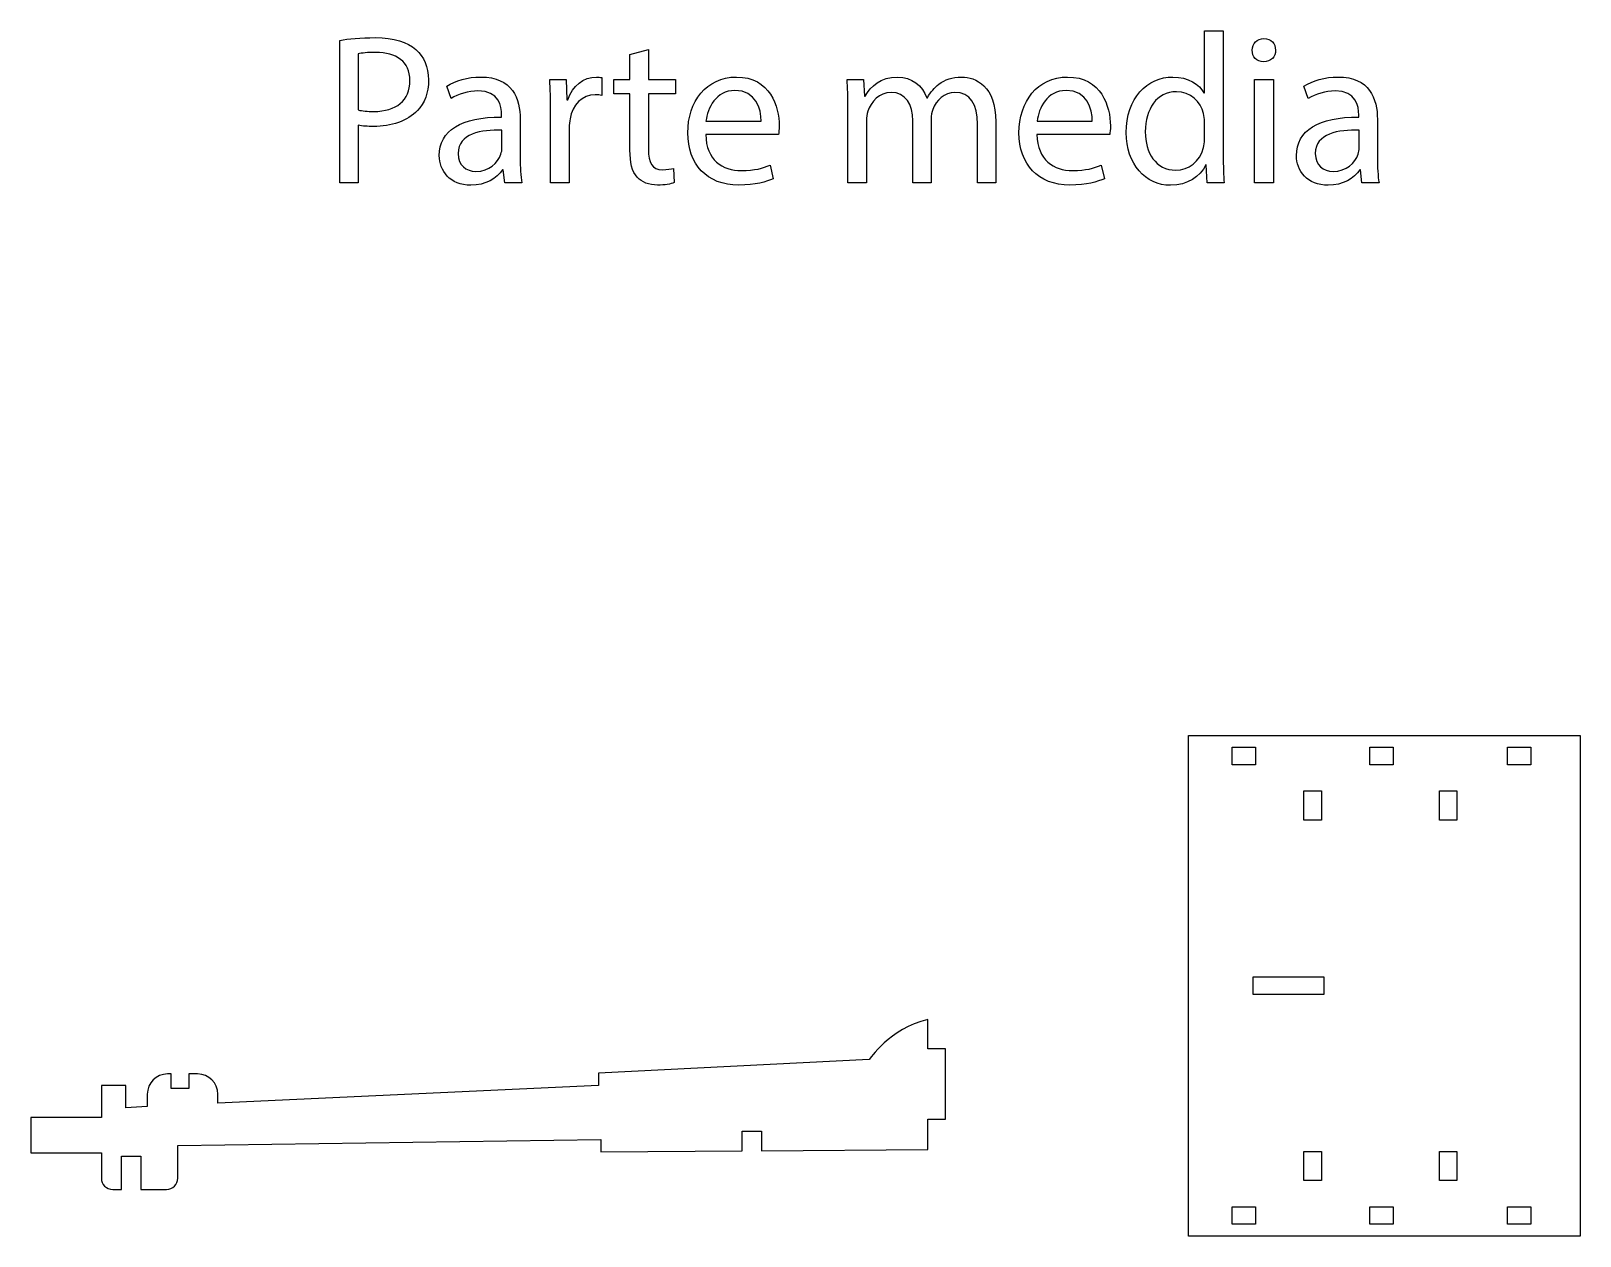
# Model space of a CAD drawing. Header units: centimetres. Extents: x -66 to 291, y -51 to 5.
# Drawn here: x -31.51 to -5.09, y -17.59 to 2.96 of the extents above; entities that cross this region are included whole.
import ezdxf

# ---------------------------------------------------------------- set-up
doc = ezdxf.new("R2010")
doc.units = ezdxf.units.CM
doc.header["$MEASUREMENT"] = 0
doc.layers.add('Capa 1', color=7, linetype='Continuous')

msp = doc.modelspace()

# ---------------------------------------------------------------- linework, layer by layer
at = {"layer": 'Capa 1', "color": 250}
for points, knots in [([(-11.49761, 2.95966), (-11.49761, 2.95966), (-11.49761, 1.9045), (-11.49761, 1.9045), (-11.49761, 1.9045), (-11.50492, 1.9045), (-11.50492, 1.9045), (-11.58524, 2.04689), (-11.7678, 2.17468), (-12.03798, 2.17468), (-12.46881, 2.17468), (-12.83392, 1.81322), (-12.83027, 1.22539), (-12.83027, 0.68868), (-12.50167, 0.32722), (-12.07449, 0.32722), (-11.78605, 0.32722), (-11.57064, 0.47691), (-11.47206, 0.67407), (-11.47206, 0.67407), (-11.46475, 0.67407), (-11.46475, 0.67407), (-11.46475, 0.67407), (-11.45015, 0.36738), (-11.45015, 0.36738), (-11.45015, 0.36738), (-11.16171, 0.36738), (-11.16171, 0.36738), (-11.17266, 0.48787), (-11.17632, 0.66677), (-11.17632, 0.82377), (-11.17632, 0.82377), (-11.17632, 2.95966), (-11.17632, 2.95966), (-11.17632, 2.95966), (-11.49761, 2.95966), (-11.49761, 2.95966)], [0, 0, 0, 0, 0.08333333, 0.08333333, 0.08333333, 0.16666667, 0.16666667, 0.16666667, 0.25, 0.25, 0.25, 0.33333333, 0.33333333, 0.33333333, 0.41666667, 0.41666667, 0.41666667, 0.5, 0.5, 0.5, 0.58333333, 0.58333333, 0.58333333, 0.66666667, 0.66666667, 0.66666667, 0.75, 0.75, 0.75, 0.83333333, 0.83333333, 0.83333333, 0.91666667, 0.91666667, 0.91666667, 1, 1, 1, 1]), ([(-26.2444, 0.36738), (-26.2444, 0.36738), (-25.92675, 0.36738), (-25.92675, 0.36738), (-25.92675, 0.36738), (-25.92675, 1.35318), (-25.92675, 1.35318), (-25.85373, 1.33492), (-25.7661, 1.33127), (-25.67117, 1.33127), (-25.36083, 1.33127), (-25.08699, 1.42255), (-24.91904, 1.60145), (-24.79491, 1.72924), (-24.72919, 1.9045), (-24.72919, 2.12721), (-24.72919, 2.34628), (-24.80951, 2.52518), (-24.9446, 2.64201), (-25.09065, 2.77345), (-25.32067, 2.84647), (-25.63466, 2.84647), (-25.89024, 2.84647), (-26.09105, 2.82457), (-26.2444, 2.79901), (-26.2444, 2.79901), (-26.2444, 0.36738), (-26.2444, 0.36738)], [0, 0, 0, 0, 0.11111111, 0.11111111, 0.11111111, 0.22222222, 0.22222222, 0.22222222, 0.33333333, 0.33333333, 0.33333333, 0.44444444, 0.44444444, 0.44444444, 0.55555556, 0.55555556, 0.55555556, 0.66666667, 0.66666667, 0.66666667, 0.77777778, 0.77777778, 0.77777778, 0.88888889, 0.88888889, 0.88888889, 1, 1, 1, 1]), ([(-21.29353, 2.55804), (-21.29353, 2.55804), (-21.29353, 2.13452), (-21.29353, 2.13452), (-21.29353, 2.13452), (-21.56736, 2.13452), (-21.56736, 2.13452), (-21.56736, 2.13452), (-21.56736, 1.88989), (-21.56736, 1.88989), (-21.56736, 1.88989), (-21.29353, 1.88989), (-21.29353, 1.88989), (-21.29353, 1.88989), (-21.29353, 0.926), (-21.29353, 0.926), (-21.29353, 0.71789), (-21.26067, 0.56089), (-21.16939, 0.46596), (-21.09272, 0.37833), (-20.97223, 0.33087), (-20.82253, 0.33087), (-20.6984, 0.33087), (-20.59982, 0.34912), (-20.53775, 0.37468), (-20.53775, 0.37468), (-20.55235, 0.61566), (-20.55235, 0.61566), (-20.59251, 0.6047), (-20.65458, 0.59375), (-20.73856, 0.59375), (-20.91746, 0.59375), (-20.97953, 0.71789), (-20.97953, 0.93695), (-20.97953, 0.93695), (-20.97953, 1.88989), (-20.97953, 1.88989), (-20.97953, 1.88989), (-20.51949, 1.88989), (-20.51949, 1.88989), (-20.51949, 1.88989), (-20.51949, 2.13452), (-20.51949, 2.13452), (-20.51949, 2.13452), (-20.97953, 2.13452), (-20.97953, 2.13452), (-20.97953, 2.13452), (-20.97953, 2.64201), (-20.97953, 2.64201), (-20.97953, 2.64201), (-21.29353, 2.55804), (-21.29353, 2.55804)], [0, 0, 0, 0, 0.05882353, 0.05882353, 0.05882353, 0.11764706, 0.11764706, 0.11764706, 0.17647059, 0.17647059, 0.17647059, 0.23529412, 0.23529412, 0.23529412, 0.29411765, 0.29411765, 0.29411765, 0.35294118, 0.35294118, 0.35294118, 0.41176471, 0.41176471, 0.41176471, 0.47058824, 0.47058824, 0.47058824, 0.52941176, 0.52941176, 0.52941176, 0.58823529, 0.58823529, 0.58823529, 0.64705882, 0.64705882, 0.64705882, 0.70588235, 0.70588235, 0.70588235, 0.76470588, 0.76470588, 0.76470588, 0.82352941, 0.82352941, 0.82352941, 0.88235294, 0.88235294, 0.88235294, 0.94117647, 0.94117647, 0.94117647, 1, 1, 1, 1]), ([(-10.48261, 2.83187), (-10.59945, 2.83187), (-10.68342, 2.74424), (-10.68342, 2.63106), (-10.68342, 2.52152), (-10.6031, 2.4339), (-10.48991, 2.4339), (-10.36212, 2.4339), (-10.2818, 2.52152), (-10.28545, 2.63106), (-10.28545, 2.74424), (-10.36212, 2.83187), (-10.48261, 2.83187)], [0, 0, 0, 0, 0.25, 0.25, 0.25, 0.5, 0.5, 0.5, 0.75, 0.75, 0.75, 1, 1, 1, 1]), ([(-25.92675, 2.56899), (-25.87198, 2.58359), (-25.7661, 2.59455), (-25.62736, 2.59455), (-25.27685, 2.59455), (-25.04683, 2.43755), (-25.04683, 2.11261), (-25.04683, 1.77306), (-25.2805, 1.58685), (-25.66387, 1.58685), (-25.76975, 1.58685), (-25.85738, 1.59415), (-25.92675, 1.61241), (-25.92675, 1.61241), (-25.92675, 2.56899), (-25.92675, 2.56899)], [0, 0, 0, 0, 0.2, 0.2, 0.2, 0.4, 0.4, 0.4, 0.6, 0.6, 0.6, 0.8, 0.8, 0.8, 1, 1, 1, 1]), ([(-23.13726, 0.36738), (-23.15917, 0.48787), (-23.16647, 0.63756), (-23.16647, 0.79091), (-23.16647, 0.79091), (-23.16647, 1.45176), (-23.16647, 1.45176), (-23.16647, 1.80592), (-23.29791, 2.17468), (-23.83828, 2.17468), (-24.06099, 2.17468), (-24.27276, 2.11261), (-24.4188, 2.01768), (-24.4188, 2.01768), (-24.34578, 1.80592), (-24.34578, 1.80592), (-24.22164, 1.88624), (-24.05004, 1.93736), (-23.88574, 1.93736), (-23.52428, 1.93736), (-23.48412, 1.67448), (-23.48412, 1.52843), (-23.48412, 1.52843), (-23.48412, 1.49192), (-23.48412, 1.49192), (-24.16688, 1.49557), (-24.54659, 1.2619), (-24.54659, 0.83472), (-24.54659, 0.57914), (-24.36404, 0.32722), (-24.00623, 0.32722), (-23.7543, 0.32722), (-23.56444, 0.45136), (-23.46586, 0.5901), (-23.46586, 0.5901), (-23.45491, 0.5901), (-23.45491, 0.5901), (-23.45491, 0.5901), (-23.42935, 0.36738), (-23.42935, 0.36738), (-23.42935, 0.36738), (-23.13726, 0.36738), (-23.13726, 0.36738)], [0, 0, 0, 0, 0.07142857, 0.07142857, 0.07142857, 0.14285714, 0.14285714, 0.14285714, 0.21428571, 0.21428571, 0.21428571, 0.28571429, 0.28571429, 0.28571429, 0.35714286, 0.35714286, 0.35714286, 0.42857143, 0.42857143, 0.42857143, 0.5, 0.5, 0.5, 0.57142857, 0.57142857, 0.57142857, 0.64285714, 0.64285714, 0.64285714, 0.71428571, 0.71428571, 0.71428571, 0.78571429, 0.78571429, 0.78571429, 0.85714286, 0.85714286, 0.85714286, 0.92857143, 0.92857143, 0.92857143, 1, 1, 1, 1]), ([(-22.64802, 0.36738), (-22.64802, 0.36738), (-22.33037, 0.36738), (-22.33037, 0.36738), (-22.33037, 0.36738), (-22.33037, 1.30937), (-22.33037, 1.30937), (-22.33037, 1.36413), (-22.32307, 1.41525), (-22.31577, 1.45906), (-22.27195, 1.70003), (-22.11131, 1.87164), (-21.88494, 1.87164), (-21.84112, 1.87164), (-21.80826, 1.86799), (-21.7754, 1.86068), (-21.7754, 1.86068), (-21.7754, 2.16373), (-21.7754, 2.16373), (-21.80461, 2.17103), (-21.83017, 2.17468), (-21.86668, 2.17468), (-22.0821, 2.17468), (-22.27561, 2.02498), (-22.35593, 1.78766), (-22.35593, 1.78766), (-22.37053, 1.78766), (-22.37053, 1.78766), (-22.37053, 1.78766), (-22.38149, 2.13452), (-22.38149, 2.13452), (-22.38149, 2.13452), (-22.66262, 2.13452), (-22.66262, 2.13452), (-22.65167, 1.97022), (-22.64802, 1.79131), (-22.64802, 1.5832), (-22.64802, 1.5832), (-22.64802, 0.36738), (-22.64802, 0.36738)], [0, 0, 0, 0, 0.07692308, 0.07692308, 0.07692308, 0.15384615, 0.15384615, 0.15384615, 0.23076923, 0.23076923, 0.23076923, 0.30769231, 0.30769231, 0.30769231, 0.38461538, 0.38461538, 0.38461538, 0.46153846, 0.46153846, 0.46153846, 0.53846154, 0.53846154, 0.53846154, 0.61538462, 0.61538462, 0.61538462, 0.69230769, 0.69230769, 0.69230769, 0.76923077, 0.76923077, 0.76923077, 0.84615385, 0.84615385, 0.84615385, 0.92307692, 0.92307692, 0.92307692, 1, 1, 1, 1]), ([(-18.75967, 1.19253), (-18.75602, 1.22539), (-18.74871, 1.27651), (-18.74871, 1.34223), (-18.74871, 1.66717), (-18.90206, 2.17468), (-19.47894, 2.17468), (-19.99374, 2.17468), (-20.30774, 1.7548), (-20.30774, 1.22174), (-20.30774, 0.68868), (-19.98279, 0.33087), (-19.43877, 0.33087), (-19.15764, 0.33087), (-18.96413, 0.38929), (-18.85095, 0.4404), (-18.85095, 0.4404), (-18.90571, 0.67042), (-18.90571, 0.67042), (-19.0262, 0.61931), (-19.16494, 0.57914), (-19.39496, 0.57914), (-19.71626, 0.57914), (-19.99374, 0.75805), (-20.00104, 1.19253), (-20.00104, 1.19253), (-18.75967, 1.19253), (-18.75967, 1.19253)], [0, 0, 0, 0, 0.11111111, 0.11111111, 0.11111111, 0.22222222, 0.22222222, 0.22222222, 0.33333333, 0.33333333, 0.33333333, 0.44444444, 0.44444444, 0.44444444, 0.55555556, 0.55555556, 0.55555556, 0.66666667, 0.66666667, 0.66666667, 0.77777778, 0.77777778, 0.77777778, 0.88888889, 0.88888889, 0.88888889, 1, 1, 1, 1]), ([(-17.5767, 0.36738), (-17.5767, 0.36738), (-17.2627, 0.36738), (-17.2627, 0.36738), (-17.2627, 0.36738), (-17.2627, 1.4335), (-17.2627, 1.4335), (-17.2627, 1.48827), (-17.2554, 1.54304), (-17.23715, 1.5905), (-17.18603, 1.75115), (-17.03999, 1.9118), (-16.83918, 1.9118), (-16.59455, 1.9118), (-16.47041, 1.70734), (-16.47041, 1.4262), (-16.47041, 1.4262), (-16.47041, 0.36738), (-16.47041, 0.36738), (-16.47041, 0.36738), (-16.15642, 0.36738), (-16.15642, 0.36738), (-16.15642, 0.36738), (-16.15642, 1.45906), (-16.15642, 1.45906), (-16.15642, 1.51748), (-16.14546, 1.5759), (-16.13086, 1.61971), (-16.07609, 1.77671), (-15.9337, 1.9118), (-15.75115, 1.9118), (-15.49193, 1.9118), (-15.36779, 1.70734), (-15.36779, 1.36778), (-15.36779, 1.36778), (-15.36779, 0.36738), (-15.36779, 0.36738), (-15.36779, 0.36738), (-15.05379, 0.36738), (-15.05379, 0.36738), (-15.05379, 0.36738), (-15.05379, 1.40795), (-15.05379, 1.40795), (-15.05379, 2.02133), (-15.40065, 2.17468), (-15.63432, 2.17468), (-15.80226, 2.17468), (-15.9191, 2.13087), (-16.02498, 2.05054), (-16.098, 1.99577), (-16.16737, 1.9191), (-16.22214, 1.82052), (-16.22214, 1.82052), (-16.22944, 1.82052), (-16.22944, 1.82052), (-16.30611, 2.02863), (-16.48867, 2.17468), (-16.72964, 2.17468), (-17.02173, 2.17468), (-17.18603, 2.01768), (-17.28461, 1.84973), (-17.28461, 1.84973), (-17.29556, 1.84973), (-17.29556, 1.84973), (-17.29556, 1.84973), (-17.31017, 2.13452), (-17.31017, 2.13452), (-17.31017, 2.13452), (-17.5913, 2.13452), (-17.5913, 2.13452), (-17.58035, 1.98847), (-17.5767, 1.83878), (-17.5767, 1.65622), (-17.5767, 1.65622), (-17.5767, 0.36738), (-17.5767, 0.36738)], [0, 0, 0, 0, 0.04, 0.04, 0.04, 0.08, 0.08, 0.08, 0.12, 0.12, 0.12, 0.16, 0.16, 0.16, 0.2, 0.2, 0.2, 0.24, 0.24, 0.24, 0.28, 0.28, 0.28, 0.32, 0.32, 0.32, 0.36, 0.36, 0.36, 0.4, 0.4, 0.4, 0.44, 0.44, 0.44, 0.48, 0.48, 0.48, 0.52, 0.52, 0.52, 0.56, 0.56, 0.56, 0.6, 0.6, 0.6, 0.64, 0.64, 0.64, 0.68, 0.68, 0.68, 0.72, 0.72, 0.72, 0.76, 0.76, 0.76, 0.8, 0.8, 0.8, 0.84, 0.84, 0.84, 0.88, 0.88, 0.88, 0.92, 0.92, 0.92, 0.96, 0.96, 0.96, 1, 1, 1, 1]), ([(-13.11141, 1.19253), (-13.10776, 1.22539), (-13.10045, 1.27651), (-13.10045, 1.34223), (-13.10045, 1.66717), (-13.2538, 2.17468), (-13.83068, 2.17468), (-14.34548, 2.17468), (-14.65948, 1.7548), (-14.65948, 1.22174), (-14.65948, 0.68868), (-14.33453, 0.33087), (-13.79051, 0.33087), (-13.50938, 0.33087), (-13.31587, 0.38929), (-13.20269, 0.4404), (-13.20269, 0.4404), (-13.25745, 0.67042), (-13.25745, 0.67042), (-13.37794, 0.61931), (-13.51668, 0.57914), (-13.7467, 0.57914), (-14.068, 0.57914), (-14.34548, 0.75805), (-14.35278, 1.19253), (-14.35278, 1.19253), (-13.11141, 1.19253), (-13.11141, 1.19253)], [0, 0, 0, 0, 0.11111111, 0.11111111, 0.11111111, 0.22222222, 0.22222222, 0.22222222, 0.33333333, 0.33333333, 0.33333333, 0.44444444, 0.44444444, 0.44444444, 0.55555556, 0.55555556, 0.55555556, 0.66666667, 0.66666667, 0.66666667, 0.77777778, 0.77777778, 0.77777778, 0.88888889, 0.88888889, 0.88888889, 1, 1, 1, 1]), ([(-10.32196, 0.36738), (-10.32196, 0.36738), (-10.32196, 2.13452), (-10.32196, 2.13452), (-10.32196, 2.13452), (-10.64326, 2.13452), (-10.64326, 2.13452), (-10.64326, 2.13452), (-10.64326, 0.36738), (-10.64326, 0.36738), (-10.64326, 0.36738), (-10.32196, 0.36738), (-10.32196, 0.36738)], [0, 0, 0, 0, 0.25, 0.25, 0.25, 0.5, 0.5, 0.5, 0.75, 0.75, 0.75, 1, 1, 1, 1]), ([(-8.51831, 0.36738), (-8.54022, 0.48787), (-8.54752, 0.63756), (-8.54752, 0.79091), (-8.54752, 0.79091), (-8.54752, 1.45176), (-8.54752, 1.45176), (-8.54752, 1.80592), (-8.67896, 2.17468), (-9.21933, 2.17468), (-9.44204, 2.17468), (-9.65381, 2.11261), (-9.79985, 2.01768), (-9.79985, 2.01768), (-9.72683, 1.80592), (-9.72683, 1.80592), (-9.60269, 1.88624), (-9.43109, 1.93736), (-9.26679, 1.93736), (-8.90533, 1.93736), (-8.86517, 1.67448), (-8.86517, 1.52843), (-8.86517, 1.52843), (-8.86517, 1.49192), (-8.86517, 1.49192), (-9.54793, 1.49557), (-9.92764, 1.2619), (-9.92764, 0.83472), (-9.92764, 0.57914), (-9.74509, 0.32722), (-9.38728, 0.32722), (-9.13535, 0.32722), (-8.94549, 0.45136), (-8.84691, 0.5901), (-8.84691, 0.5901), (-8.83596, 0.5901), (-8.83596, 0.5901), (-8.83596, 0.5901), (-8.8104, 0.36738), (-8.8104, 0.36738), (-8.8104, 0.36738), (-8.51831, 0.36738), (-8.51831, 0.36738)], [0, 0, 0, 0, 0.07142857, 0.07142857, 0.07142857, 0.14285714, 0.14285714, 0.14285714, 0.21428571, 0.21428571, 0.21428571, 0.28571429, 0.28571429, 0.28571429, 0.35714286, 0.35714286, 0.35714286, 0.42857143, 0.42857143, 0.42857143, 0.5, 0.5, 0.5, 0.57142857, 0.57142857, 0.57142857, 0.64285714, 0.64285714, 0.64285714, 0.71428571, 0.71428571, 0.71428571, 0.78571429, 0.78571429, 0.78571429, 0.85714286, 0.85714286, 0.85714286, 0.92857143, 0.92857143, 0.92857143, 1, 1, 1, 1]), ([(-19.99739, 1.42255), (-19.97184, 1.64527), (-19.82944, 1.94466), (-19.50449, 1.94466), (-19.14303, 1.94466), (-19.05541, 1.62701), (-19.05906, 1.42255), (-19.05906, 1.42255), (-19.99739, 1.42255), (-19.99739, 1.42255)], [0, 0, 0, 0, 0.33333333, 0.33333333, 0.33333333, 0.66666667, 0.66666667, 0.66666667, 1, 1, 1, 1]), ([(-14.34913, 1.42255), (-14.32358, 1.64527), (-14.18118, 1.94466), (-13.85623, 1.94466), (-13.49477, 1.94466), (-13.40715, 1.62701), (-13.4108, 1.42255), (-13.4108, 1.42255), (-14.34913, 1.42255), (-14.34913, 1.42255)], [0, 0, 0, 0, 0.33333333, 0.33333333, 0.33333333, 0.66666667, 0.66666667, 0.66666667, 1, 1, 1, 1]), ([(-11.49761, 1.10856), (-11.49761, 1.05744), (-11.50126, 1.01363), (-11.51222, 0.96981), (-11.57064, 0.72884), (-11.7678, 0.58645), (-11.98321, 0.58645), (-12.33007, 0.58645), (-12.50532, 0.88219), (-12.50532, 1.24), (-12.50532, 1.63066), (-12.30816, 1.92275), (-11.97591, 1.92275), (-11.73494, 1.92275), (-11.55968, 1.7548), (-11.51222, 1.55034), (-11.50126, 1.51018), (-11.49761, 1.45541), (-11.49761, 1.41525), (-11.49761, 1.41525), (-11.49761, 1.10856), (-11.49761, 1.10856)], [0, 0, 0, 0, 0.14285714, 0.14285714, 0.14285714, 0.28571429, 0.28571429, 0.28571429, 0.42857143, 0.42857143, 0.42857143, 0.57142857, 0.57142857, 0.57142857, 0.71428571, 0.71428571, 0.71428571, 0.85714286, 0.85714286, 0.85714286, 1, 1, 1, 1]), ([(-23.47682, 0.96251), (-23.47682, 0.92965), (-23.48412, 0.89314), (-23.49507, 0.86028), (-23.54619, 0.71058), (-23.69223, 0.56454), (-23.92225, 0.56454), (-24.08655, 0.56454), (-24.22529, 0.66312), (-24.22529, 0.87123), (-24.22529, 1.21444), (-23.82732, 1.27651), (-23.47682, 1.2692), (-23.47682, 1.2692), (-23.47682, 0.96251), (-23.47682, 0.96251)], [0, 0, 0, 0, 0.2, 0.2, 0.2, 0.4, 0.4, 0.4, 0.6, 0.6, 0.6, 0.8, 0.8, 0.8, 1, 1, 1, 1]), ([(-8.85787, 0.96251), (-8.85787, 0.92965), (-8.86517, 0.89314), (-8.87612, 0.86028), (-8.92724, 0.71058), (-9.07328, 0.56454), (-9.3033, 0.56454), (-9.4676, 0.56454), (-9.60634, 0.66312), (-9.60634, 0.87123), (-9.60634, 1.21444), (-9.20837, 1.27651), (-8.85787, 1.2692), (-8.85787, 1.2692), (-8.85787, 0.96251), (-8.85787, 0.96251)], [0, 0, 0, 0, 0.2, 0.2, 0.2, 0.4, 0.4, 0.4, 0.6, 0.6, 0.6, 0.8, 0.8, 0.8, 1, 1, 1, 1])]:
    msp.add_open_spline(points, degree=3, knots=knots, dxfattribs=at)
at = {"layer": 'Capa 1', "color": 250, "lineweight": 25}
for points in [[(-11.77018, -17.59277), (-11.77018, -17.59277), (-5.09204, -17.59277), (-5.09204, -17.59277), (-5.09204, -17.59277), (-5.09204, -9.05611), (-5.09204, -9.05611), (-5.09204, -9.05611), (-11.77018, -9.05611), (-11.77018, -9.05611), (-11.77018, -9.05611), (-11.77018, -17.59277), (-11.77018, -17.59277)], [(-11.02474, -9.55605), (-11.02474, -9.55605), (-10.62472, -9.55605), (-10.62472, -9.55605), (-10.62472, -9.55605), (-10.62472, -9.25611), (-10.62472, -9.25611), (-10.62472, -9.25611), (-11.02474, -9.25611), (-11.02474, -9.25611), (-11.02474, -9.25611), (-11.02474, -9.55605), (-11.02474, -9.55605)], [(-8.67687, -9.55605), (-8.67687, -9.55605), (-8.27685, -9.55605), (-8.27685, -9.55605), (-8.27685, -9.55605), (-8.27685, -9.25611), (-8.27685, -9.25611), (-8.27685, -9.25611), (-8.67687, -9.25611), (-8.67687, -9.25611), (-8.67687, -9.25611), (-8.67687, -9.55605), (-8.67687, -9.55605)], [(-6.32949, -9.55605), (-6.32949, -9.55605), (-5.92938, -9.55605), (-5.92938, -9.55605), (-5.92938, -9.55605), (-5.92938, -9.25611), (-5.92938, -9.25611), (-5.92938, -9.25611), (-6.32949, -9.25611), (-6.32949, -9.25611), (-6.32949, -9.25611), (-6.32949, -9.55605), (-6.32949, -9.55605)], [(-9.80051, -10.50021), (-9.80051, -10.50021), (-9.50067, -10.50021), (-9.50067, -10.50021), (-9.50067, -10.50021), (-9.50067, -10.00022), (-9.50067, -10.00022), (-9.50067, -10.00022), (-9.80051, -10.00022), (-9.80051, -10.00022), (-9.80051, -10.00022), (-9.80051, -10.50021), (-9.80051, -10.50021)], [(-7.49112, -10.50021), (-7.49112, -10.50021), (-7.19128, -10.50021), (-7.19128, -10.50021), (-7.19128, -10.50021), (-7.19128, -10.00022), (-7.19128, -10.00022), (-7.19128, -10.00022), (-7.49112, -10.00022), (-7.49112, -10.00022), (-7.49112, -10.00022), (-7.49112, -10.50021), (-7.49112, -10.50021)], [(-10.66407, -13.47444), (-10.66407, -13.47444), (-9.46107, -13.47444), (-9.46107, -13.47444), (-9.46107, -13.47444), (-9.46107, -13.1744), (-9.46107, -13.1744), (-9.46107, -13.1744), (-10.66407, -13.1744), (-10.66407, -13.1744), (-10.66407, -13.1744), (-10.66407, -13.47444), (-10.66407, -13.47444)], [(-9.80051, -16.6486), (-9.80051, -16.6486), (-9.50067, -16.6486), (-9.50067, -16.6486), (-9.50067, -16.6486), (-9.50067, -16.14861), (-9.50067, -16.14861), (-9.50067, -16.14861), (-9.80051, -16.14861), (-9.80051, -16.14861), (-9.80051, -16.14861), (-9.80051, -16.6486), (-9.80051, -16.6486)], [(-7.49112, -16.6486), (-7.49112, -16.6486), (-7.19128, -16.6486), (-7.19128, -16.6486), (-7.19128, -16.6486), (-7.19128, -16.14861), (-7.19128, -16.14861), (-7.19128, -16.14861), (-7.49112, -16.14861), (-7.49112, -16.14861), (-7.49112, -16.14861), (-7.49112, -16.6486), (-7.49112, -16.6486)], [(-11.02474, -17.39283), (-11.02474, -17.39283), (-10.62472, -17.39283), (-10.62472, -17.39283), (-10.62472, -17.39283), (-10.62472, -17.09289), (-10.62472, -17.09289), (-10.62472, -17.09289), (-11.02474, -17.09289), (-11.02474, -17.09289), (-11.02474, -17.09289), (-11.02474, -17.39283), (-11.02474, -17.39283)], [(-8.67687, -17.39283), (-8.67687, -17.39283), (-8.27685, -17.39283), (-8.27685, -17.39283), (-8.27685, -17.39283), (-8.27685, -17.09289), (-8.27685, -17.09289), (-8.27685, -17.09289), (-8.67687, -17.09289), (-8.67687, -17.09289), (-8.67687, -17.09289), (-8.67687, -17.39283), (-8.67687, -17.39283)], [(-6.32949, -17.39283), (-6.32949, -17.39283), (-5.92938, -17.39283), (-5.92938, -17.39283), (-5.92938, -17.39283), (-5.92938, -17.09289), (-5.92938, -17.09289), (-5.92938, -17.09289), (-6.32949, -17.09289), (-6.32949, -17.09289), (-6.32949, -17.09289), (-6.32949, -17.39283), (-6.32949, -17.39283)]]:
    msp.add_open_spline(points, degree=3, knots=[0, 0, 0, 0, 0.25, 0.25, 0.25, 0.5, 0.5, 0.5, 0.75, 0.75, 0.75, 1, 1, 1, 1], dxfattribs=at)
for points in [[(-16.21533, -13.89916), (-16.86945, -14.05185), (-17.21258, -14.58299), (-17.21258, -14.58299)], [(-16.21533, -14.39839), (-16.21533, -14.39839), (-16.21533, -13.89916), (-16.21533, -13.89916)], [(-15.91554, -14.39839), (-15.91554, -14.39839), (-16.21533, -14.39839), (-16.21533, -14.39839)], [(-15.91554, -15.60143), (-15.91554, -15.60143), (-15.91554, -14.39839), (-15.91554, -14.39839)], [(-17.21258, -14.58299), (-17.21258, -14.58299), (-21.83209, -14.81604), (-21.83209, -14.81604)], [(-29.89049, -15.02353), (-29.89049, -15.02353), (-30.30887, -15.02353), (-30.30887, -15.02353)], [(-30.30887, -15.02353), (-30.30887, -15.02353), (-30.30887, -15.57318), (-30.30887, -15.57318)], [(-29.89049, -15.40368), (-29.89049, -15.40368), (-29.89049, -15.02353), (-29.89049, -15.02353)], [(-29.1806, -14.82871), (-29.37079, -14.82871), (-29.5247, -14.98262), (-29.5247, -15.17257)], [(-29.11655, -14.82871), (-29.11655, -14.82871), (-29.1806, -14.82871), (-29.1806, -14.82871)], [(-29.11655, -15.07881), (-29.11655, -15.07881), (-29.11655, -14.82871), (-29.11655, -14.82871)], [(-28.66626, -14.82871), (-28.66626, -14.82871), (-28.81676, -14.82871), (-28.81676, -14.82871)], [(-28.81676, -14.82871), (-28.81676, -14.82871), (-28.81676, -15.07881), (-28.81676, -15.07881)], [(-28.32264, -15.17257), (-28.32264, -14.98262), (-28.47655, -14.82871), (-28.66626, -14.82871)], [(-21.83209, -15.02353), (-21.83209, -15.02353), (-28.32264, -15.32965), (-28.32264, -15.32965)], [(-21.83209, -14.81604), (-21.83209, -14.81604), (-21.83209, -15.02353), (-21.83209, -15.02353)], [(-29.5247, -15.17257), (-29.5247, -15.17257), (-29.5247, -15.38639), (-29.5247, -15.38639)], [(-28.81676, -15.07881), (-28.81676, -15.07881), (-29.11655, -15.07881), (-29.11655, -15.07881)], [(-28.32264, -15.32965), (-28.32264, -15.32965), (-28.32264, -15.17257), (-28.32264, -15.17257)], [(-30.30887, -15.57318), (-30.30887, -15.57318), (-31.50874, -15.57318), (-31.50874, -15.57318)], [(-31.50874, -15.57318), (-31.50874, -15.57318), (-31.50874, -16.17275), (-31.50874, -16.17275)], [(-29.5247, -15.38639), (-29.5247, -15.38639), (-29.89049, -15.40368), (-29.89049, -15.40368)], [(-19.3817, -16.14011), (-19.3817, -16.14011), (-19.3817, -15.80648), (-19.3817, -15.80648)], [(-19.3817, -15.80648), (-19.3817, -15.80648), (-19.04855, -15.80648), (-19.04855, -15.80648)], [(-19.04855, -15.80648), (-19.04855, -15.80648), (-19.04855, -16.13792), (-19.04855, -16.13792)], [(-16.21533, -16.11795), (-16.21533, -16.11795), (-16.21533, -15.60143), (-16.21533, -15.60143)], [(-16.21533, -15.60143), (-16.21533, -15.60143), (-15.91554, -15.60143), (-15.91554, -15.60143)], [(-29.00355, -16.05001), (-29.00355, -16.05001), (-21.78826, -15.94846), (-21.78826, -15.94846)], [(-29.00355, -16.60428), (-29.00355, -16.60428), (-29.00355, -16.05001), (-29.00355, -16.05001)], [(-21.78826, -15.94846), (-21.78826, -15.94846), (-21.78826, -16.15716), (-21.78826, -16.15716)], [(-31.50874, -16.17275), (-31.50874, -16.17275), (-30.30887, -16.17275), (-30.30887, -16.17275)], [(-30.30887, -16.17275), (-30.30887, -16.17275), (-30.30887, -16.60428), (-30.30887, -16.60428)], [(-29.96257, -16.7974), (-29.96257, -16.7974), (-29.96257, -16.23241), (-29.96257, -16.23241)], [(-29.96257, -16.23241), (-29.96257, -16.23241), (-29.63259, -16.23241), (-29.63259, -16.23241)], [(-29.63259, -16.23241), (-29.63259, -16.23241), (-29.63259, -16.7974), (-29.63259, -16.7974)], [(-21.78826, -16.15716), (-21.78826, -16.15716), (-19.3817, -16.14011), (-19.3817, -16.14011)], [(-19.04855, -16.13792), (-19.04855, -16.13792), (-16.21533, -16.11795), (-16.21533, -16.11795)], [(-30.30887, -16.60428), (-30.30887, -16.71095), (-30.22242, -16.7974), (-30.11551, -16.7974)], [(-29.19691, -16.7974), (-29.09025, -16.7974), (-29.00355, -16.71095), (-29.00355, -16.60428)], [(-30.11551, -16.7974), (-30.11551, -16.7974), (-29.96257, -16.7974), (-29.96257, -16.7974)], [(-29.63259, -16.7974), (-29.63259, -16.7974), (-29.19691, -16.7974), (-29.19691, -16.7974)]]:
    msp.add_open_spline(points, degree=3, dxfattribs=at)

doc.saveas('drawing.dxf')
